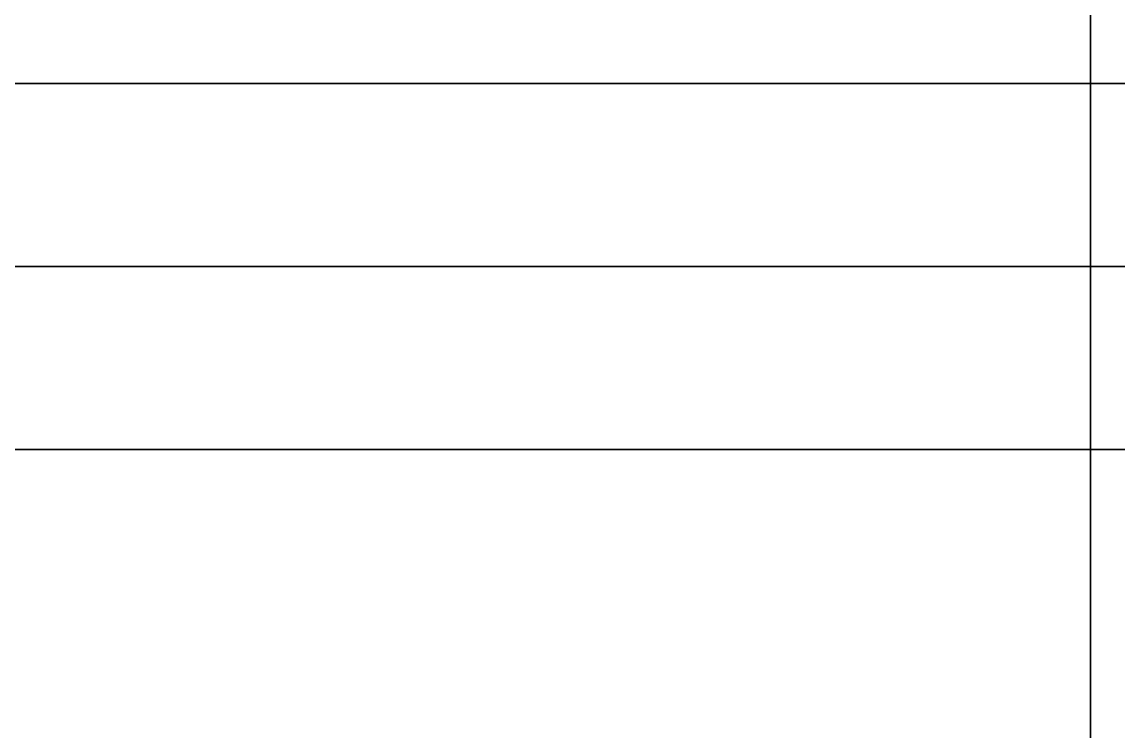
# Model space of a CAD drawing. Header units: millimetres. Extents: x 516 to 946, y 0 to 190.
# Drawn here: x 622.21 to 640.24, y 40.03 to 51.7 of the extents above; entities that cross this region are included whole.
import ezdxf

# ---------------------------------------------------------------- set-up
doc = ezdxf.new("R2010")
doc.units = ezdxf.units.MM
doc.layers.add('1', color=7, linetype='Continuous', true_color=0xffffff)

# ---------------------------------------------------------------- blocks, each defined once
blk = doc.blocks.new('UG_SURFACE_001')
at = {"layer": '1', "color": 252, "linetype": 'Continuous', "lineweight": 35}
for points in [[(124.23677, 53.20356, 3.5), (101.811022, 53.20356, 3.5), (101.811022, 50.69153, 3.5), (124.23677, 50.69153, 3.5)], [(124.23677, 50.69153, 1.5), (101.811022, 50.69153, 1.5), (101.811022, 53.20356, 1.5), (124.23677, 53.20356, 1.5)], [(141.220301, 53.20356, 3.5), (124.23677, 53.20356, 3.5), (124.23677, 50.69153, 3.5), (141.220301, 50.69153, 3.5)], [(141.220301, 50.69153, 1.5), (124.23677, 50.69153, 1.5), (124.23677, 53.20356, 1.5), (141.220301, 53.20356, 1.5)], [(124.23677, 50.69153, 3.5), (101.811022, 50.69153, 3.5), (101.811022, 47.679499, 3.5), (124.23677, 47.679499, 3.5)], [(124.23677, 47.679499, 1.5), (101.811022, 47.679499, 1.5), (101.811022, 50.69153, 1.5), (124.23677, 50.69153, 1.5)], [(141.220301, 50.69153, 3.5), (124.23677, 50.69153, 3.5), (124.23677, 47.679499, 3.5), (141.220301, 47.679499, 3.5)], [(141.220301, 47.679499, 1.5), (124.23677, 47.679499, 1.5), (124.23677, 50.69153, 1.5), (141.220301, 50.69153, 1.5)], [(124.23677, 47.679499, 3.5), (101.811022, 47.679499, 3.5), (101.811022, 44.667464, 3.5), (124.23677, 44.667464, 3.5)], [(124.23677, 44.667464, 1.5), (101.811022, 44.667464, 1.5), (101.811022, 47.679499, 1.5), (124.23677, 47.679499, 1.5)], [(141.220301, 47.679499, 3.5), (124.23677, 47.679499, 3.5), (124.23677, 44.667464, 3.5), (141.220301, 44.667464, 3.5)], [(141.220301, 44.667464, 1.5), (124.23677, 44.667464, 1.5), (124.23677, 47.679499, 1.5), (141.220301, 47.679499, 1.5)], [(124.23677, 44.667464, 3.5), (101.811022, 44.667464, 3.5), (101.811022, 39.393403, 3.5), (124.23677, 39.393403, 3.5)], [(124.23677, 39.393403, 1.5), (101.811022, 39.393403, 1.5), (101.811022, 44.667464, 1.5), (124.23677, 44.667464, 1.5)], [(141.220301, 44.667464, 3.5), (124.23677, 44.667464, 3.5), (124.23677, 39.393403, 3.5), (141.220301, 39.393403, 3.5)], [(141.220301, 39.393403, 1.5), (124.23677, 39.393403, 1.5), (124.23677, 44.667464, 1.5), (141.220301, 44.667464, 1.5)]]:
    blk.add_3dface(points, dxfattribs=at)
blk = doc.blocks.new('1стенка_MODEL')
at = {"layer": '1', "color": 252, "linetype": 'Continuous', "lineweight": 35}
blk.add_blockref('UG_SURFACE_001', (0, 0), dxfattribs=at)
blk = doc.blocks.new('UG_SURFACE_005')
at = {"layer": '1', "color": 252, "linetype": 'Continuous', "lineweight": 35}
for points in [[(411.674261, 77.402897, 4.8), (7.442508, 21.037767, 4.8), (7.469615, 20.987745, 5.067878), (411.659777, 77.347077, 5.067878)], [(277.741492, 58.727622, 3.5), (260.070503, 56.263622, 3.5), (7.442508, 21.037767, 4.8), (411.674261, 77.402897, 4.8)], [(411.659777, 77.347077, 5.067878), (7.469615, 20.987745, 5.067878), (7.546807, 20.8453, 5.294975), (411.618471, 77.188112, 5.294975)], [(411.618471, 77.188112, 5.294975), (7.546807, 20.8453, 5.294975), (7.662333, 20.632116, 5.446716), (411.556661, 76.9502, 5.446716)], [(411.556661, 76.9502, 5.446716), (7.662333, 20.632116, 5.446716), (200.895414, 47.305614, 5.5), (220.703781, 50.067645, 5.5)], [(2.490418, 3.593836, 5.652241), (418.917865, 61.659507, 5.652241), (220.703781, 34.793768, 5.5), (200.895414, 32.031737, 5.5)], [(2.490418, 2.938712, 6.085787), (419.00748, 61.016876, 6.085787), (418.917865, 61.659507, 5.652241), (2.490418, 3.593836, 5.652241)], [(2.490418, 2.500972, 6.734633), (419.067353, 60.587484, 6.734633), (419.00748, 61.016876, 6.085787), (2.490418, 2.938712, 6.085787)], [(2.490418, 2.347258, 7.5), (419.088364, 60.436703, 7.5), (419.067353, 60.587484, 6.734633), (2.490418, 2.500972, 6.734633)], [(2.490418, 2.347258, 7.5), (7.683697, 3.071397, 20.8), (413.849115, 59.706151, 20.8), (419.088364, 60.436703, 15.510051)], [(419.088364, 60.436703, 15.510051), (419.088364, 60.436703, 7.5), (2.490418, 2.347258, 7.5)], [(414.080501, 59.531406, 21.294976), (413.966358, 59.668701, 21.067878), (7.581907, 3.003404, 21.067878), (7.519177, 2.860382, 21.266907)], [(7.588187, 3.007599, 21.051351), (7.581907, 3.003404, 21.067878), (413.966358, 59.668701, 21.067878)], [(413.966358, 59.668701, 21.067878), (413.849115, 59.706151, 20.8), (7.683697, 3.071397, 20.8), (7.588187, 3.007599, 21.051351)], [(414.17411, 59.315167, 21.446716), (414.080501, 59.531406, 21.294976), (7.510331, 2.840214, 21.294976), (7.485521, 2.650026, 21.418547)], [(7.519177, 2.860382, 21.266907), (7.510331, 2.840214, 21.294976), (414.080501, 59.531406, 21.294976)], [(414.232939, 59.052903, 21.500001), (414.17411, 59.315167, 21.446716), (7.479866, 2.606673, 21.446716)], [(7.485521, 2.650026, 21.418547), (7.479866, 2.606673, 21.446716), (414.17411, 59.315167, 21.446716)], [(7.479866, 2.606673, 21.446716), (7.487073, 2.406226, 21.496654), (414.232939, 59.052903, 21.500001)], [(7.487073, 2.406226, 21.496654), (7.490418, 2.337674, 21.500001), (414.232939, 59.052903, 21.500001)], [(414.232939, 59.052903, 21.500001), (7.490418, 2.337674, 21.500001), (7.490418, 1.044446, 21.500001), (414.409846, 57.784338, 21.500001)], [(124.049336, 17.297149, 3.5), (419.361919, 58.474846, 16.5), (414.409846, 57.784338, 21.500001), (7.490418, 1.044446, 21.500001)], [(419.361919, 58.474846, 16.5), (124.049336, 17.297149, 3.5), (141.220331, 19.691432, 3.5)], [(7.442508, 21.037767, 4.8), (260.070503, 56.263622, 3.5), (257.93314, 55.965591, 3.5)], [(7.442508, 21.037767, 4.8), (257.93314, 55.965591, 3.5), (240.512133, 53.536449, 3.5)], [(7.442508, 21.037767, 4.8), (240.512133, 53.536449, 3.5), (238.124758, 53.20356, 3.5)], [(7.442508, 21.037767, 4.8), (238.124758, 53.20356, 3.5), (220.703781, 50.774418, 3.5)], [(7.442508, 21.037767, 4.8), (220.703781, 50.774418, 3.5), (220.109314, 50.69153, 3.5)], [(7.442508, 21.037767, 4.8), (220.109314, 50.69153, 3.5), (200.895414, 48.012387, 3.5)], [(7.442508, 21.037767, 4.8), (200.895414, 48.012387, 3.5), (176.906765, 44.667464, 3.5)], [(7.662333, 20.632116, 5.446716), (181.975499, 44.667464, 5.5), (200.895414, 47.305614, 5.5)], [(7.442508, 21.037767, 4.8), (176.906765, 44.667464, 3.5), (161.528692, 42.523183, 3.5)], [(7.662333, 20.632116, 5.446716), (163.960055, 42.155433, 5.5), (181.975499, 44.667464, 5.5)], [(7.442508, 21.037767, 4.8), (161.528692, 42.523183, 3.5), (158.89132, 42.155433, 3.5)], [(7.442508, 21.037767, 4.8), (158.89132, 42.155433, 3.5), (141.220331, 39.691433, 3.5)], [(7.662333, 20.632116, 5.446716), (161.528692, 41.81641, 5.5), (163.960055, 42.155433, 5.5)], [(144.151688, 39.393403, 5.5), (161.528692, 41.81641, 5.5), (7.662333, 20.632116, 5.446716)]]:
    blk.add_3dface(points, dxfattribs=at)
blk = doc.blocks.new('4пояс_нижний_MODEL')
at = {"layer": '1', "color": 252, "linetype": 'Continuous', "lineweight": 35}
blk.add_blockref('UG_SURFACE_005', (0, 0), dxfattribs=at)

msp = doc.modelspace()

# ---------------------------------------------------------------- block references
at = {"layer": '1', "color": 163, "linetype": 'Continuous', "lineweight": 70}
for name in ['1стенка_MODEL', '4пояс_нижний_MODEL']:
    msp.add_blockref(name, (515.550342, 0), dxfattribs=at)

doc.saveas('drawing.dxf')
